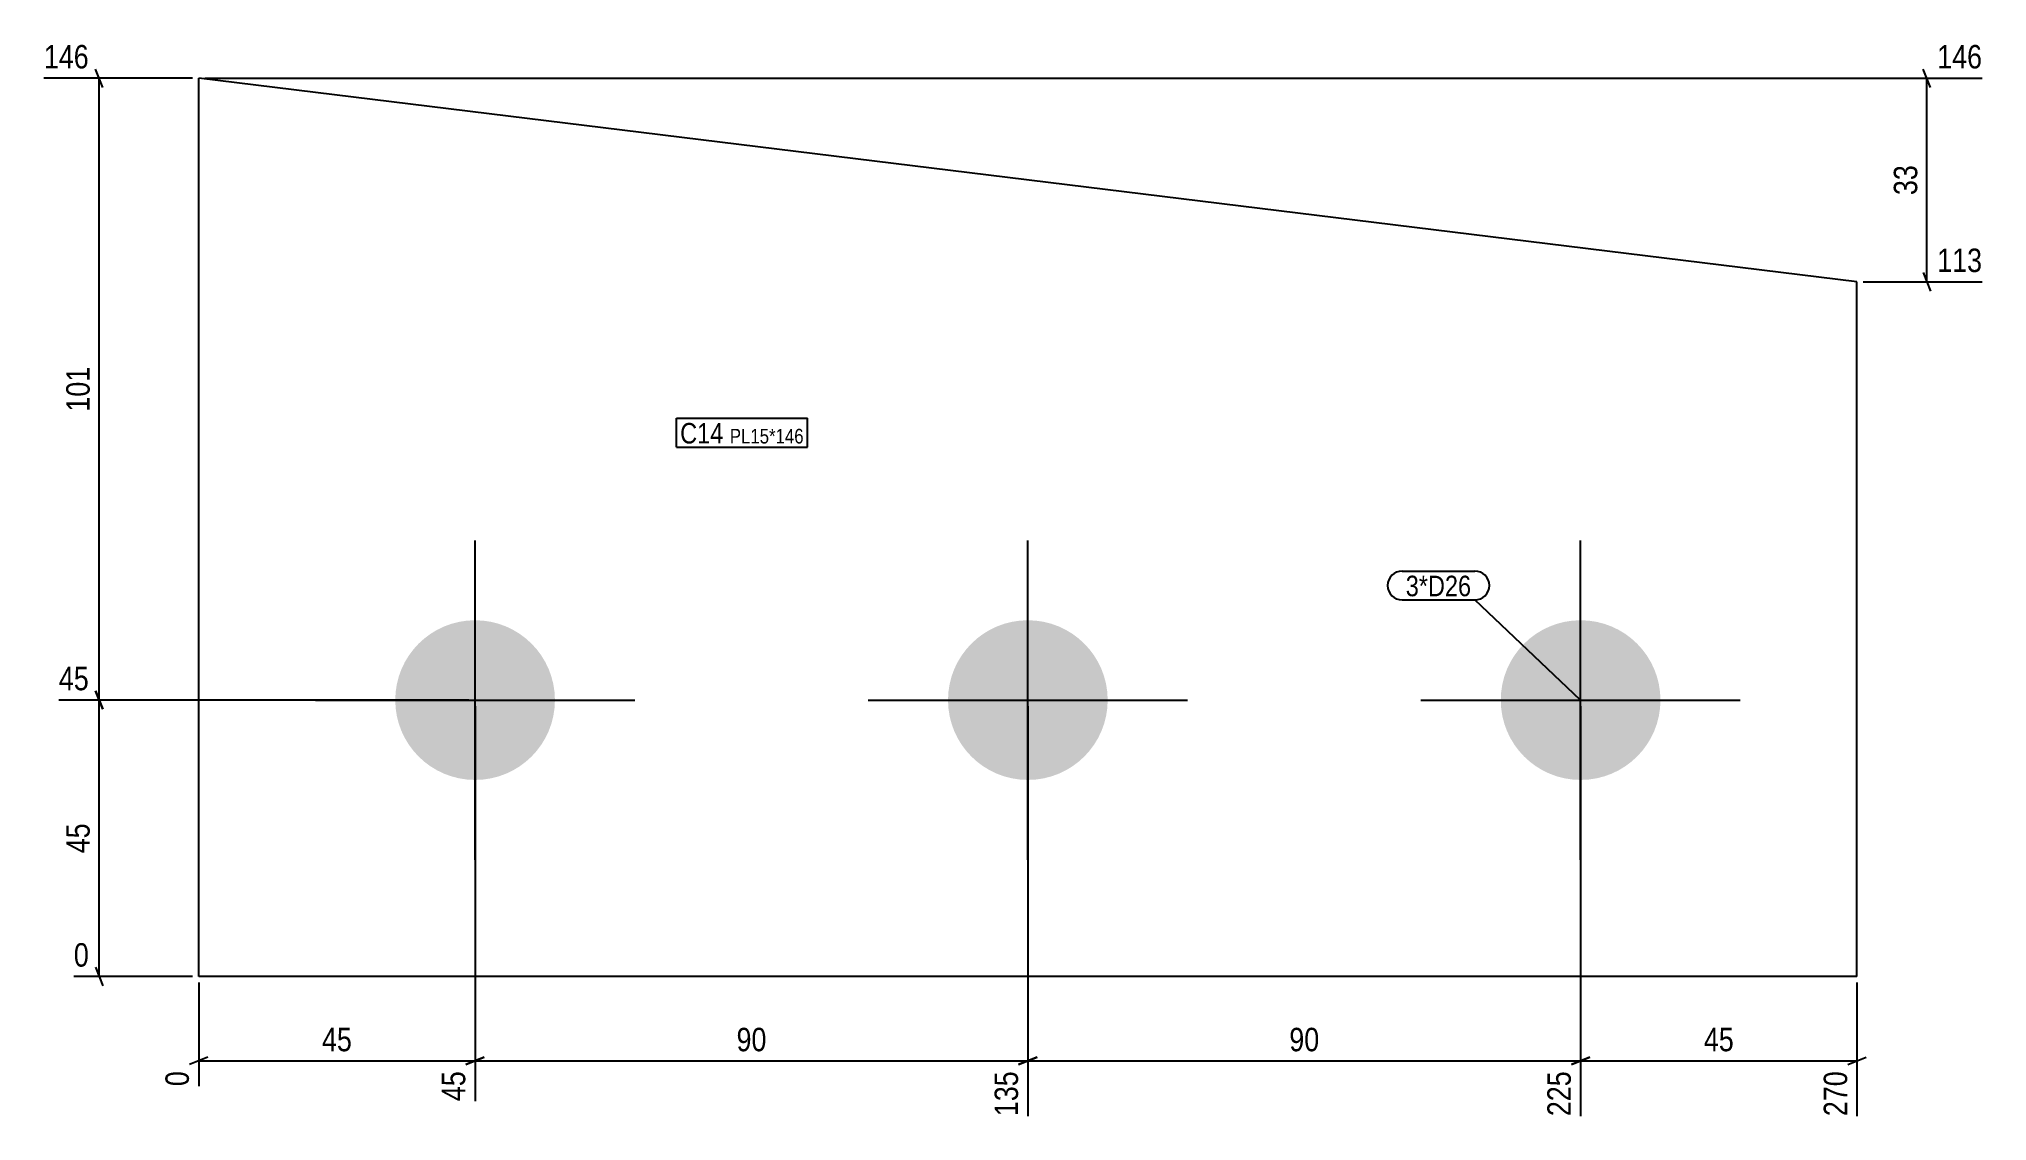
# Model space of a CAD drawing. Header units: millimetres. Extents: x 2 to 319, y 2 to 178.
import ezdxf

# ---------------------------------------------------------------- set-up
doc = ezdxf.new("R2010")
doc.units = ezdxf.units.MM
for name, color, linetype in [('MÅLSÆTNING', 7, 'Continuous'), ('STÅL', 7, 'Continuous'), ('TEKST', 7, 'Continuous')]:
    doc.layers.add(name, color=color, linetype=linetype)
doc.styles.add('Arial Narrow', font='ARIALN.TTF', dxfattribs={"height": 0.2})

msp = doc.modelspace()

# ---------------------------------------------------------------- hatches: boundary and pattern name
at = {"layer": 'STÅL', "linetype": 'Continuous'}
for points in [[(73.21, 83.74, -1), (73.21, 57.74, -1)], [(163.21, 83.74, -1), (163.21, 57.74, -1)], [(253.21, 83.74, -1), (253.21, 57.74, -1)]]:
    msp.add_hatch(color=3, dxfattribs=at).paths.add_polyline_path(points)

# ---------------------------------------------------------------- linework, layer by layer
at = {"layer": 'MÅLSÆTNING', "color": 7, "linetype": 'Continuous'}
for p, q in [((27.21, 171.99), (3, 171.99)), ((12.61, 170.49), (11.41, 173.49)), ((12.01, 70.74), (12.01, 171.99)), ((29.21, 171.99), (318.58, 171.99)), ((310.17, 170.49), (308.97, 173.49)), ((309.57, 138.84), (309.57, 171.99)), ((308.97, 140.34), (310.17, 137.34)), ((299.21, 138.84), (318.58, 138.84)), ((72.21, 70.74), (5.44, 70.74)), ((72.21, 70.74), (5.44, 70.74)), ((11.41, 72.24), (12.61, 69.24)), ((12.61, 69.24), (11.41, 72.24)), ((12.01, 25.74), (12.01, 70.74)), ((73.21, 69.74), (73.21, 5.44)), ((73.21, 69.74), (73.21, 5.44)), ((163.21, 69.74), (163.21, 3)), ((163.21, 69.74), (163.21, 3)), ((253.21, 69.74), (253.21, 3)), ((253.21, 69.74), (253.21, 3)), ((27.21, 25.74), (7.88, 25.74)), ((11.41, 27.24), (12.61, 24.24)), ((28.21, 24.74), (28.21, 7.88)), ((298.21, 24.74), (298.21, 3)), ((29.71, 12.61), (26.71, 11.41)), ((28.21, 12.01), (73.21, 12.01)), ((74.71, 12.61), (71.71, 11.41)), ((71.71, 11.41), (74.71, 12.61)), ((73.21, 12.01), (163.21, 12.01)), ((164.71, 12.61), (161.71, 11.41)), ((161.71, 11.41), (164.71, 12.61)), ((163.21, 12.01), (253.21, 12.01)), ((254.71, 12.61), (251.71, 11.41)), ((251.71, 11.41), (254.71, 12.61)), ((253.21, 12.01), (298.21, 12.01)), ((296.71, 11.41), (299.71, 12.61))]:
    msp.add_line(p, q, dxfattribs=at)
at = {"layer": 'STÅL', "color": 2, "linetype": 'Continuous'}
for p, q in [((298.21, 138.84), (28.21, 171.99)), ((28.21, 25.74), (28.21, 171.99)), ((298.21, 25.74), (298.21, 138.84)), ((298.21, 25.74), (28.21, 25.74))]:
    msp.add_line(p, q, dxfattribs=at)
at = {"layer": 'STÅL', "color": 3, "linetype": 'Continuous'}
for p, q in [((73.21, 44.74), (73.21, 96.74)), ((163.21, 44.74), (163.21, 96.74)), ((253.21, 44.74), (253.21, 96.74)), ((47.21, 70.74), (99.21, 70.74)), ((137.21, 70.74), (189.21, 70.74)), ((227.21, 70.74), (279.21, 70.74))]:
    msp.add_line(p, q, dxfattribs=at)

# ---------------------------------------------------------------- wipeouts: each hides what was drawn before it
at = {"color": 0}
for points in [[(113.64, 112.52), (113.64, 116.02), (106.6, 116.02), (106.6, 112.52)], [(235.4, 87.65), (235.4, 91.15), (224.74, 91.15), (224.74, 87.65)]]:
    msp.add_wipeout(points, dxfattribs=at).dxf.layer = 'TEKST'

# ---------------------------------------------------------------- next in the draw order: wipeouts: each hides what was drawn before it
at = {"color": 0, "linetype": 'Continuous'}
for points in [[(11.11, 172.79), (11.11, 178.39), (2.2, 178.39), (2.2, 172.79)], [(319.38, 172.79), (319.38, 178.39), (310.47, 178.39), (310.47, 172.79)], [(319.38, 139.64), (319.38, 145.24), (310.47, 145.24), (310.47, 139.64)], [(11.11, 71.54), (11.11, 77.14), (4.64, 77.14), (4.64, 71.54)], [(11.11, 26.54), (11.11, 32.14), (7.07, 32.14), (7.07, 26.54)], [(27.41, 11.11), (21.81, 11.11), (21.81, 7.07), (27.41, 7.07)], [(72.41, 11.11), (66.81, 11.11), (66.81, 4.64), (72.41, 4.64)], [(162.41, 11.11), (156.81, 11.11), (156.81, 2.2), (162.41, 2.2)], [(252.41, 11.11), (246.81, 11.11), (246.81, 2.2), (252.41, 2.2)], [(297.41, 11.11), (291.81, 11.11), (291.81, 2.2), (297.41, 2.2)]]:
    msp.add_wipeout(points, dxfattribs=at).dxf.layer = 'MÅLSÆTNING'
at = {"color": 0}
for points, layer in [([(308.82, 158.65), (303.22, 158.65), (303.22, 152.17), (308.82, 152.17)], 'MÅLSÆTNING'), ([(11.26, 125.82), (5.66, 125.82), (5.66, 116.91), (11.26, 116.91)], 'MÅLSÆTNING'), ([(11.26, 51.48), (5.66, 51.48), (5.66, 45), (11.26, 45)], 'MÅLSÆTNING'), ([(53.95, 12.76), (53.95, 18.36), (47.48, 18.36), (47.48, 12.76)], 'MÅLSÆTNING'), ([(121.45, 12.76), (121.45, 18.36), (114.98, 18.36), (114.98, 12.76)], 'MÅLSÆTNING'), ([(211.45, 12.76), (211.45, 18.36), (204.98, 18.36), (204.98, 12.76)], 'MÅLSÆTNING'), ([(278.95, 12.76), (278.95, 18.36), (272.48, 18.36), (272.48, 12.76)], 'MÅLSÆTNING'), ([(113.64, 112.52), (113.64, 116.02), (106.6, 116.02), (106.6, 112.52)], 'TEKST'), ([(235.4, 87.65), (235.4, 91.15), (224.74, 91.15), (224.74, 87.65)], 'TEKST')]:
    msp.add_wipeout(points, dxfattribs=at).dxf.layer = layer

# ---------------------------------------------------------------- next in the draw order: linework, layer by layer
at = {"layer": 'TEKST', "color": 7, "linetype": 'Continuous'}
for p, q in [((106, 116.62), (127.32, 116.62)), ((106, 111.92), (106, 116.62)), ((224.14, 91.75), (236, 91.75)), ((224.14, 87.05), (236, 87.05)), ((253.21, 70.74), (236, 87.05))]:
    msp.add_line(p, q, dxfattribs=at)
for centre, start, end in [((224.14, 89.4), 90, 270), ((236, 89.4), 270, 90)]:
    msp.add_arc(centre, 2.35, start, end, dxfattribs=at)

# ---------------------------------------------------------------- next in the draw order: texts
at = {"layer": 'MÅLSÆTNING', "color": 3, "linetype": 'Continuous', "style": 'Arial Narrow'}
for s, height, p in [('146', 3.818, (3, 173.59)), ('146', 3.818, (311.27, 173.59)), ('113', 3.818, (311.27, 140.44)), ('45', 3.818, (5.44, 72.34)), ('0', 3.82, (7.88, 27.34))]:
    msp.add_text(s, height=height, dxfattribs=at).set_placement(p)
at = {"layer": 'MÅLSÆTNING', "color": 3, "style": 'Arial Narrow'}
for s, p in [('33', (308.02, 152.97)), ('101', (10.46, 117.71)), ('45', (10.46, 45.8))]:
    msp.add_text(s, height=3.818, rotation=90.0002, dxfattribs=at).set_placement(p)
for s, p in [('45', (48.28, 13.56)), ('90', (115.78, 13.56)), ('90', (205.78, 13.56)), ('45', (273.28, 13.56))]:
    msp.add_text(s, height=3.818, dxfattribs=at).set_placement(p)
at = {"layer": 'MÅLSÆTNING', "color": 3, "linetype": 'Continuous', "style": 'Arial Narrow'}
for s, height, p in [('0', 3.82, (26.61, 7.88)), ('45', 3.818, (71.61, 5.44)), ('135', 3.818, (161.61, 3)), ('225', 3.818, (251.61, 3)), ('270', 3.818, (296.61, 3))]:
    msp.add_text(s, height=height, rotation=90.0002, dxfattribs=at).set_placement(p)
at = {"layer": 'TEKST', "color": 3, "style": 'Arial Narrow'}
msp.add_text('3*D26', height=3.34, dxfattribs=at).set_placement((224.74, 87.65))

# ---------------------------------------------------------------- next in the draw order: wipeouts: each hides what was drawn before it
at = {"color": 0}
msp.add_wipeout([(126.72, 112.52), (126.72, 115.02), (114.69, 115.02), (114.69, 112.52)], dxfattribs=at).dxf.layer = 'TEKST'

# ---------------------------------------------------------------- next in the draw order: wipeouts: each hides what was drawn before it
msp.add_wipeout([(126.72, 112.52), (126.72, 115.02), (114.69, 115.02), (114.69, 112.52)], dxfattribs=at).dxf.layer = 'TEKST'

# ---------------------------------------------------------------- next in the draw order: linework, layer by layer
at = {"layer": 'TEKST', "color": 7, "linetype": 'Continuous'}
for p, q in [((127.32, 111.92), (127.32, 116.62)), ((106, 111.92), (127.32, 111.92))]:
    msp.add_line(p, q, dxfattribs=at)

# ---------------------------------------------------------------- next in the draw order: texts
at = {"layer": 'TEKST', "color": 3, "style": 'Arial Narrow'}
for s, height, p in [('C14', 3.34, (106.6, 112.52)), ('PL15*146', 2.386, (114.69, 112.52))]:
    msp.add_text(s, height=height, dxfattribs=at).set_placement(p)

doc.saveas('drawing.dxf')
